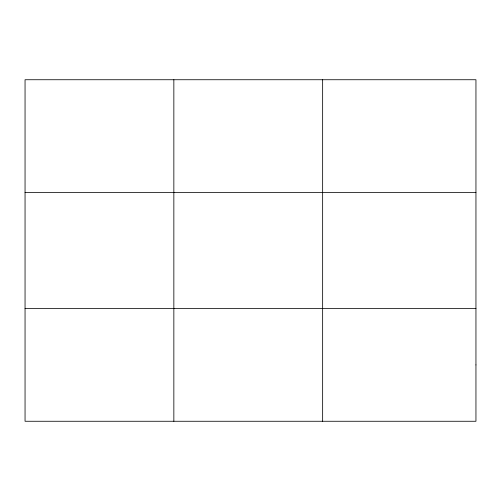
<?xml version="1.0" encoding="UTF-8"?>
<svg xmlns="http://www.w3.org/2000/svg" width="501" height="501" viewBox="0 0 501 501"><rect width="100%" height="100%" fill="white"/><g stroke="black" fill="none" stroke-linecap="round" stroke-linejoin="round"><path stroke-width="0.75" d="M173.847 421.266L173.847 79.734M322.644 421.266L322.644 79.734M25.05 192.44L475.95 192.44M25.05 308.56L475.95 308.56M475.95 364.916L475.95 421.266L25.05 421.266L25.05 79.734L475.95 79.734L475.95 364.916"/></g></svg>
